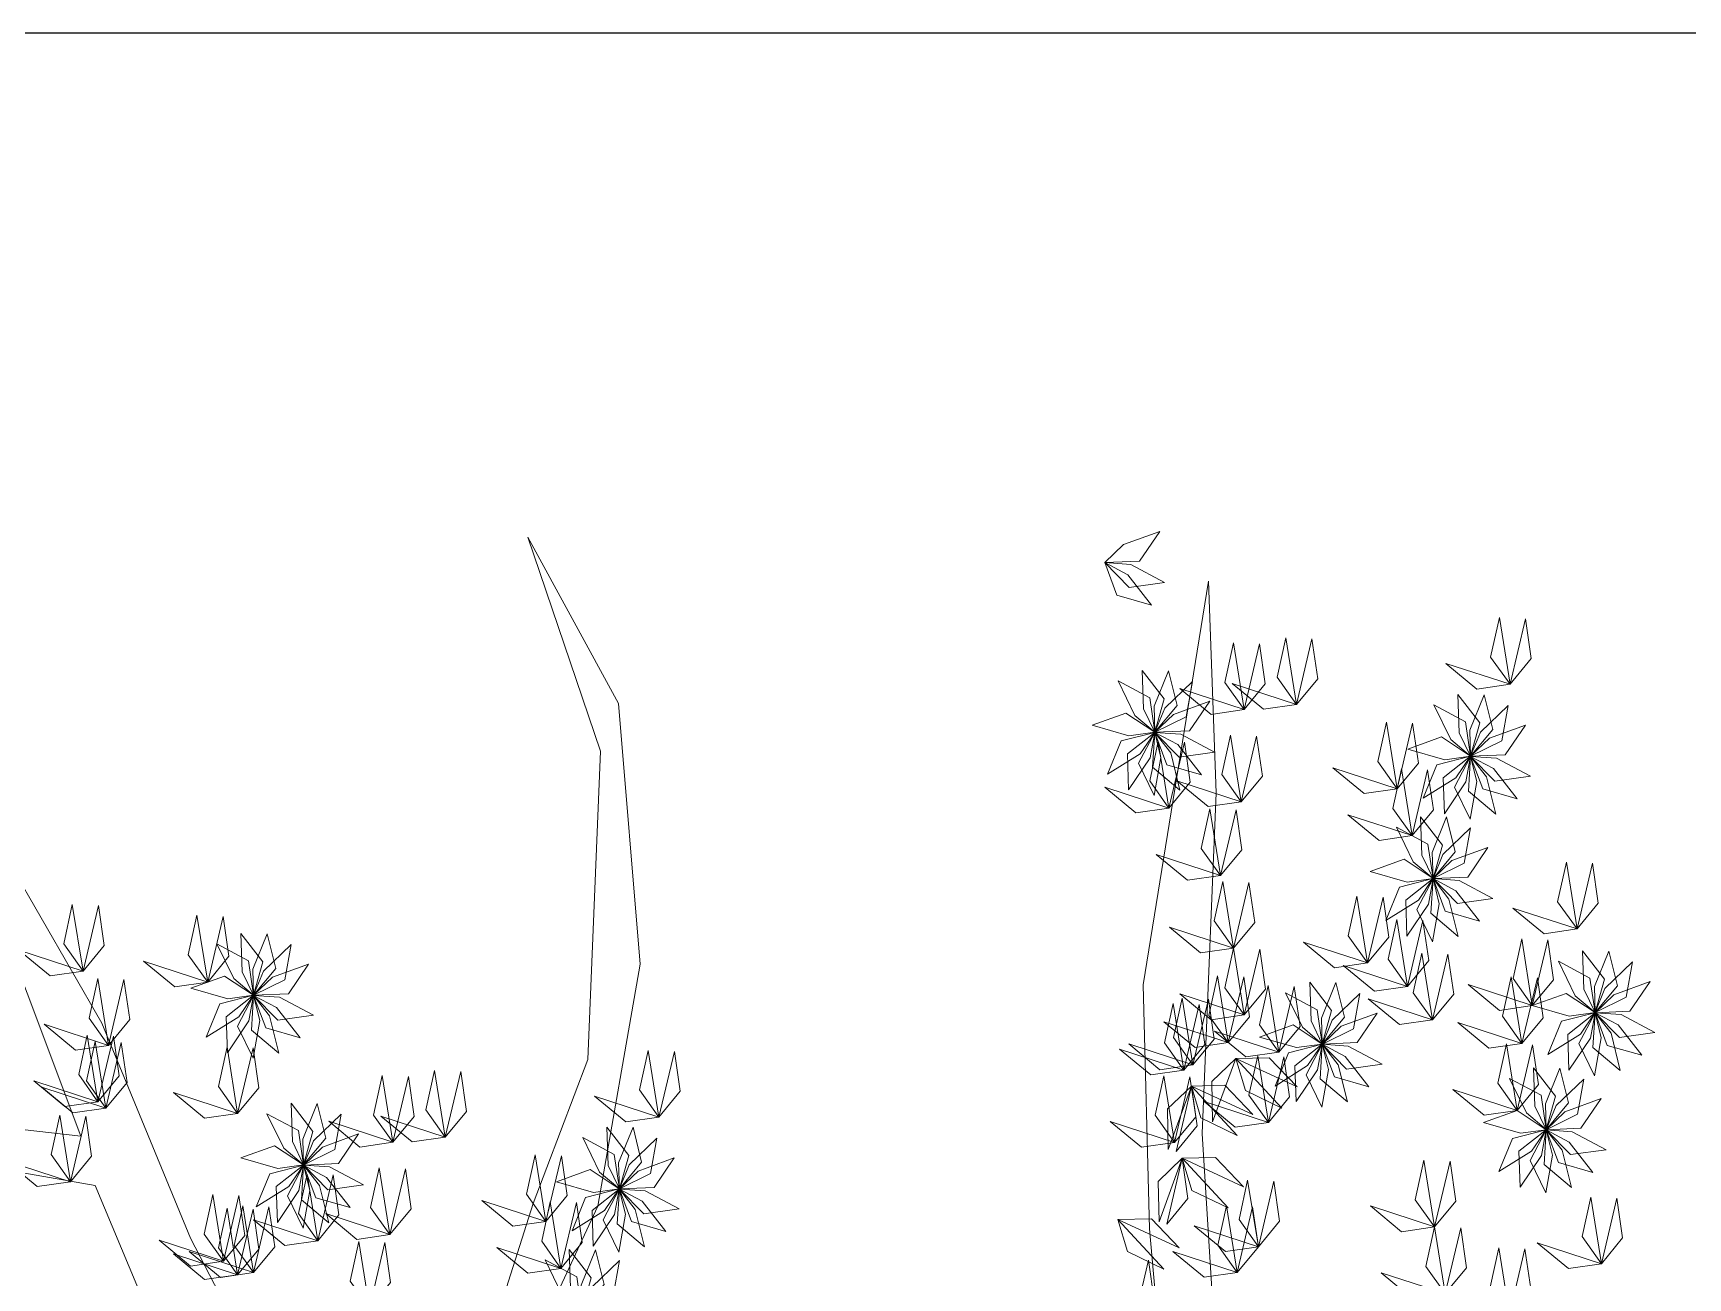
# Model space of a CAD drawing. Header units: inches. Extents: x -422522 to 22891, y -2973 to 414515.
# Drawn here: x 11243.6 to 11390.6, y 11130 to 11240.5 of the extents above; entities that cross this region are included whole.
import ezdxf

# ---------------------------------------------------------------- set-up
doc = ezdxf.new("R2010")
doc.units = ezdxf.units.IN
doc.header["$MEASUREMENT"] = 0
doc.layers.get('0').update_dxf_attribs({"lineweight": 25})
doc.layers.add('ARREDAMENTO', color=8, linetype='Continuous', lineweight=18)

msp = doc.modelspace()

# ---------------------------------------------------------------- linework, layer by layer
msp.add_lwpolyline([(11055.56, 9240.52), (13055.56, 9240.52), (13055.56, 11240.52), (11055.56, 11240.52)], close=True)
at = {"layer": 'ARREDAMENTO', "lineweight": 0}
for points in [[(11343.65, 11196.26), (11340.44, 11195.09), (11338.78, 11193.5), (11341.86, 11193.62), (11343.65, 11196.26)], [(11342.91, 11189.71), (11340.81, 11192.4), (11338.77, 11193.49), (11339.85, 11190.6), (11342.91, 11189.71)], [(11344.09, 11191.72), (11341.08, 11193.32), (11338.78, 11193.49), (11340.93, 11191.28), (11344.09, 11191.72)], [(11374.76, 11182.68), (11373.04, 11185.09), (11373.81, 11188.6), (11374.76, 11182.68)], [(11374.76, 11182.68), (11376.64, 11184.96), (11376.13, 11188.51), (11374.76, 11182.68)], [(11351.14, 11180.44), (11349.43, 11182.85), (11350.2, 11186.36), (11351.14, 11180.44)], [(11351.14, 11180.44), (11353.03, 11182.72), (11352.52, 11186.28), (11351.14, 11180.44)], [(11355.79, 11180.89), (11354.07, 11183.3), (11354.84, 11186.81), (11355.79, 11180.89)], [(11355.79, 11180.89), (11357.68, 11183.17), (11357.17, 11186.72), (11355.79, 11180.89)], [(11374.76, 11182.68), (11371.82, 11182.25), (11369.06, 11184.54), (11374.76, 11182.68)], [(11339.96, 11182.98), (11341.45, 11179.91), (11343.21, 11178.42), (11342.76, 11181.48), (11339.96, 11182.98)], [(11342.09, 11183.91), (11342.21, 11180.5), (11343.22, 11178.42), (11344.05, 11181.39), (11342.09, 11183.91)], [(11344.43, 11183.89), (11343.15, 11180.73), (11343.22, 11178.42), (11345.19, 11180.8), (11344.43, 11183.89)], [(11346.55, 11182.92), (11344.1, 11180.56), (11343.22, 11178.42), (11345.99, 11179.79), (11346.55, 11182.92)], [(11355.79, 11180.89), (11352.86, 11180.46), (11350.09, 11182.75), (11355.79, 11180.89)], [(11351.14, 11180.44), (11348.21, 11180.01), (11345.44, 11182.3), (11351.14, 11180.44)], [(11370.13, 11181.78), (11370.25, 11178.38), (11371.26, 11176.3), (11372.09, 11179.27), (11370.13, 11181.78)], [(11372.46, 11181.76), (11371.19, 11178.6), (11371.26, 11176.3), (11373.23, 11178.67), (11372.46, 11181.76)], [(11337.65, 11179.05), (11340.92, 11178.11), (11343.21, 11178.42), (11340.64, 11180.13), (11337.65, 11179.05)], [(11348.09, 11181.18), (11344.89, 11180.01), (11343.22, 11178.42), (11346.31, 11178.54), (11348.09, 11181.18)], [(11368, 11180.85), (11369.49, 11177.79), (11371.25, 11176.3), (11370.8, 11179.35), (11368, 11180.85)], [(11374.59, 11180.8), (11372.13, 11178.43), (11371.26, 11176.3), (11374.02, 11177.67), (11374.59, 11180.8)], [(11339.02, 11174.7), (11341.91, 11176.51), (11343.21, 11178.41), (11340.22, 11177.65), (11339.02, 11174.7)], [(11340.89, 11173.31), (11342.8, 11176.14), (11343.21, 11178.41), (11340.79, 11176.49), (11340.89, 11173.31)], [(11343.17, 11172.81), (11343.76, 11176.17), (11343.21, 11178.41), (11341.78, 11175.67), (11343.17, 11172.81)], [(11345.45, 11173.28), (11344.63, 11176.58), (11343.21, 11178.41), (11343.02, 11175.33), (11345.45, 11173.28)], [(11347.35, 11174.63), (11345.25, 11177.32), (11343.22, 11178.41), (11344.29, 11175.52), (11347.35, 11174.63)], [(11348.53, 11176.64), (11345.52, 11178.24), (11343.22, 11178.41), (11345.38, 11176.21), (11348.53, 11176.64)], [(11364.74, 11173.41), (11363.02, 11175.82), (11363.79, 11179.33), (11364.74, 11173.41)], [(11364.74, 11173.41), (11366.62, 11175.69), (11366.11, 11179.24), (11364.74, 11173.41)], [(11376.13, 11179.05), (11372.93, 11177.89), (11371.26, 11176.29), (11374.34, 11176.42), (11376.13, 11179.05)], [(11344.47, 11171.69), (11342.76, 11174.11), (11343.52, 11177.61), (11344.47, 11171.69)], [(11344.47, 11171.69), (11346.36, 11173.98), (11345.85, 11177.53), (11344.47, 11171.69)], [(11350.89, 11172.24), (11349.17, 11174.66), (11349.94, 11178.16), (11350.89, 11172.24)], [(11350.89, 11172.24), (11352.77, 11174.53), (11352.26, 11178.08), (11350.89, 11172.24)], [(11365.68, 11176.92), (11368.96, 11175.98), (11371.25, 11176.3), (11368.68, 11178), (11365.68, 11176.92)], [(11367.06, 11172.57), (11369.95, 11174.38), (11371.25, 11176.29), (11368.26, 11175.52), (11367.06, 11172.57)], [(11368.93, 11171.19), (11370.84, 11174.02), (11371.25, 11176.29), (11368.83, 11174.37), (11368.93, 11171.19)], [(11371.21, 11170.69), (11371.8, 11174.04), (11371.25, 11176.28), (11369.82, 11173.55), (11371.21, 11170.69)], [(11373.49, 11171.15), (11372.67, 11174.46), (11371.25, 11176.28), (11371.06, 11173.2), (11373.49, 11171.15)], [(11375.39, 11172.51), (11373.29, 11175.19), (11371.26, 11176.28), (11372.33, 11173.39), (11375.39, 11172.51)], [(11376.57, 11174.52), (11373.56, 11176.12), (11371.26, 11176.28), (11373.42, 11174.08), (11376.57, 11174.52)], [(11350.89, 11172.24), (11347.95, 11171.82), (11345.18, 11174.1), (11350.89, 11172.24)], [(11364.74, 11173.41), (11361.8, 11172.98), (11359.03, 11175.27), (11364.74, 11173.41)], [(11366.07, 11169.24), (11364.35, 11171.65), (11365.12, 11175.16), (11366.07, 11169.24)], [(11366.07, 11169.24), (11367.96, 11171.52), (11367.44, 11175.07), (11366.07, 11169.24)], [(11344.47, 11171.69), (11341.54, 11171.27), (11338.77, 11173.55), (11344.47, 11171.69)], [(11349.05, 11165.69), (11347.34, 11168.11), (11348.1, 11171.61), (11349.05, 11165.69)], [(11349.05, 11165.69), (11350.94, 11167.98), (11350.43, 11171.53), (11349.05, 11165.69)], [(11366.07, 11169.24), (11363.13, 11168.81), (11360.37, 11171.1), (11366.07, 11169.24)], [(11364.67, 11169.99), (11366.16, 11166.92), (11367.92, 11165.43), (11367.47, 11168.49), (11364.67, 11169.99)], [(11366.8, 11170.92), (11366.92, 11167.51), (11367.93, 11165.43), (11368.76, 11168.4), (11366.8, 11170.92)], [(11369.13, 11170.9), (11367.86, 11167.74), (11367.93, 11165.43), (11369.89, 11167.81), (11369.13, 11170.9)], [(11371.25, 11169.93), (11368.8, 11167.56), (11367.93, 11165.43), (11370.69, 11166.8), (11371.25, 11169.93)], [(11372.8, 11168.19), (11369.6, 11167.02), (11367.93, 11165.43), (11371.01, 11165.55), (11372.8, 11168.19)], [(11349.05, 11165.69), (11346.12, 11165.27), (11343.35, 11167.55), (11349.05, 11165.69)], [(11362.35, 11166.06), (11365.63, 11165.12), (11367.92, 11165.43), (11365.35, 11167.14), (11362.35, 11166.06)], [(11380.71, 11160.95), (11378.99, 11163.37), (11379.76, 11166.87), (11380.71, 11160.95)], [(11380.71, 11160.95), (11382.6, 11163.24), (11382.09, 11166.79), (11380.71, 11160.95)], [(11350.21, 11159.24), (11348.49, 11161.66), (11349.26, 11165.16), (11350.21, 11159.24)], [(11363.73, 11161.71), (11366.62, 11163.51), (11367.91, 11165.42), (11364.93, 11164.66), (11363.73, 11161.71)], [(11365.6, 11160.32), (11367.51, 11163.15), (11367.92, 11165.42), (11365.5, 11163.5), (11365.6, 11160.32)], [(11367.88, 11159.82), (11368.47, 11163.18), (11367.92, 11165.42), (11366.49, 11162.68), (11367.88, 11159.82)], [(11370.16, 11160.29), (11369.34, 11163.59), (11367.92, 11165.42), (11367.73, 11162.34), (11370.16, 11160.29)], [(11372.06, 11161.64), (11369.96, 11164.33), (11367.93, 11165.42), (11369, 11162.53), (11372.06, 11161.64)], [(11373.24, 11163.65), (11370.23, 11165.25), (11367.93, 11165.42), (11370.09, 11163.21), (11373.24, 11163.65)], [(11350.21, 11159.24), (11352.1, 11161.53), (11351.58, 11165.08), (11350.21, 11159.24)], [(11362.11, 11157.93), (11360.39, 11160.35), (11361.16, 11163.85), (11362.11, 11157.93)], [(11362.11, 11157.93), (11364, 11160.22), (11363.49, 11163.77), (11362.11, 11157.93)], [(11248.04, 11157.2), (11246.33, 11159.62), (11247.09, 11163.12), (11248.04, 11157.2)], [(11248.04, 11157.2), (11249.93, 11159.49), (11249.42, 11163.04), (11248.04, 11157.2)], [(11380.71, 11160.95), (11377.78, 11160.53), (11375.01, 11162.81), (11380.71, 11160.95)], [(11259.11, 11156.23), (11257.39, 11158.65), (11258.16, 11162.16), (11259.11, 11156.23)], [(11259.11, 11156.23), (11261, 11158.52), (11260.49, 11162.07), (11259.11, 11156.23)], [(11350.21, 11159.24), (11347.27, 11158.82), (11344.51, 11161.1), (11350.21, 11159.24)], [(11365.65, 11155.85), (11363.93, 11158.27), (11364.7, 11161.78), (11365.65, 11155.85)], [(11365.65, 11155.85), (11367.54, 11158.14), (11367.02, 11161.69), (11365.65, 11155.85)], [(11259.93, 11159.62), (11261.42, 11156.56), (11263.18, 11155.07), (11262.73, 11158.12), (11259.93, 11159.62)], [(11262.06, 11160.55), (11262.18, 11157.15), (11263.19, 11155.07), (11264.02, 11158.04), (11262.06, 11160.55)], [(11264.39, 11160.53), (11263.12, 11157.37), (11263.19, 11155.07), (11265.16, 11157.44), (11264.39, 11160.53)], [(11266.52, 11159.57), (11264.06, 11157.2), (11263.19, 11155.07), (11265.96, 11156.44), (11266.52, 11159.57)], [(11351.16, 11153.32), (11349.44, 11155.73), (11350.21, 11159.24), (11351.16, 11153.32)], [(11362.11, 11157.93), (11359.18, 11157.51), (11356.41, 11159.79), (11362.11, 11157.93)], [(11376.74, 11154.15), (11375.03, 11156.56), (11375.8, 11160.07), (11376.74, 11154.15)], [(11376.74, 11154.15), (11378.63, 11156.43), (11378.12, 11159.98), (11376.74, 11154.15)], [(11248.04, 11157.2), (11245.11, 11156.78), (11242.34, 11159.06), (11248.04, 11157.2)], [(11259.11, 11156.23), (11256.18, 11155.81), (11253.41, 11158.09), (11259.11, 11156.23)], [(11268.06, 11157.82), (11264.86, 11156.66), (11263.19, 11155.06), (11266.28, 11155.19), (11268.06, 11157.82)], [(11351.16, 11153.32), (11353.04, 11155.6), (11352.53, 11159.16), (11351.16, 11153.32)], [(11367.87, 11152.88), (11366.16, 11155.29), (11366.92, 11158.8), (11367.87, 11152.88)], [(11367.87, 11152.88), (11369.76, 11155.16), (11369.25, 11158.72), (11367.87, 11152.88)], [(11379.06, 11158.08), (11380.55, 11155.01), (11382.31, 11153.52), (11381.86, 11156.57), (11379.06, 11158.08)], [(11381.19, 11159.01), (11381.31, 11155.6), (11382.32, 11153.52), (11383.15, 11156.49), (11381.19, 11159.01)], [(11383.52, 11158.99), (11382.25, 11155.83), (11382.32, 11153.52), (11384.29, 11155.9), (11383.52, 11158.99)], [(11385.64, 11158.02), (11383.19, 11155.65), (11382.32, 11153.52), (11385.08, 11154.89), (11385.64, 11158.02)], [(11250.3, 11150.61), (11248.58, 11153.03), (11249.35, 11156.54), (11250.3, 11150.61)], [(11250.3, 11150.61), (11252.19, 11152.9), (11251.67, 11156.45), (11250.3, 11150.61)], [(11257.62, 11155.69), (11260.89, 11154.75), (11263.18, 11155.07), (11260.61, 11156.77), (11257.62, 11155.69)], [(11349.73, 11150.85), (11348.01, 11153.27), (11348.78, 11156.78), (11349.73, 11150.85)], [(11349.73, 11150.85), (11351.62, 11153.14), (11351.11, 11156.69), (11349.73, 11150.85)], [(11365.65, 11155.85), (11362.72, 11155.43), (11359.95, 11157.71), (11365.65, 11155.85)], [(11375.82, 11150.77), (11374.1, 11153.19), (11374.87, 11156.7), (11375.82, 11150.77)], [(11375.82, 11150.77), (11377.71, 11153.06), (11377.19, 11156.61), (11375.82, 11150.77)], [(11258.99, 11151.34), (11261.88, 11153.15), (11263.18, 11155.06), (11260.19, 11154.29), (11258.99, 11151.34)], [(11260.86, 11149.96), (11262.77, 11152.79), (11263.18, 11155.06), (11260.76, 11153.14), (11260.86, 11149.96)], [(11263.14, 11149.46), (11263.73, 11152.81), (11263.18, 11155.05), (11261.75, 11152.32), (11263.14, 11149.46)], [(11265.42, 11149.92), (11264.6, 11153.23), (11263.18, 11155.05), (11262.99, 11151.97), (11265.42, 11149.92)], [(11267.32, 11151.28), (11265.22, 11153.96), (11263.19, 11155.05), (11264.26, 11152.16), (11267.32, 11151.28)], [(11268.5, 11153.29), (11265.49, 11154.89), (11263.19, 11155.05), (11265.35, 11152.85), (11268.5, 11153.29)], [(11351.16, 11153.32), (11348.22, 11152.89), (11345.45, 11155.18), (11351.16, 11153.32)], [(11354.23, 11150.01), (11352.51, 11152.43), (11353.28, 11155.93), (11354.23, 11150.01)], [(11354.23, 11150.01), (11356.11, 11152.3), (11355.6, 11155.85), (11354.23, 11150.01)], [(11354.83, 11155.28), (11356.32, 11152.22), (11358.09, 11150.73), (11357.64, 11153.78), (11354.83, 11155.28)], [(11356.97, 11156.21), (11357.09, 11152.8), (11358.09, 11150.73), (11358.92, 11153.7), (11356.97, 11156.21)], [(11359.3, 11156.19), (11358.02, 11153.03), (11358.09, 11150.72), (11360.06, 11153.1), (11359.3, 11156.19)], [(11361.42, 11155.23), (11358.97, 11152.86), (11358.1, 11150.72), (11360.86, 11152.09), (11361.42, 11155.23)], [(11376.74, 11154.15), (11373.81, 11153.72), (11371.04, 11156.01), (11376.74, 11154.15)], [(11376.74, 11154.15), (11380.02, 11153.21), (11382.31, 11153.52), (11379.74, 11155.23), (11376.74, 11154.15)], [(11387.19, 11156.28), (11383.99, 11155.11), (11382.32, 11153.51), (11385.4, 11153.64), (11387.19, 11156.28)], [(11345.79, 11148.41), (11344.07, 11150.83), (11344.84, 11154.34), (11345.79, 11148.41)], [(11346.6, 11148.88), (11344.89, 11151.3), (11345.66, 11154.8), (11346.6, 11148.88)], [(11345.79, 11148.41), (11347.67, 11150.7), (11347.16, 11154.25), (11345.79, 11148.41)], [(11346.6, 11148.88), (11348.49, 11151.16), (11347.98, 11154.72), (11346.6, 11148.88)], [(11362.96, 11153.48), (11359.76, 11152.31), (11358.1, 11150.72), (11361.18, 11150.85), (11362.96, 11153.48)], [(11367.87, 11152.88), (11364.94, 11152.45), (11362.17, 11154.74), (11367.87, 11152.88)], [(11378.12, 11149.8), (11381.01, 11151.6), (11382.3, 11153.51), (11379.32, 11152.75), (11378.12, 11149.8)], [(11379.99, 11148.41), (11381.9, 11151.24), (11382.31, 11153.51), (11379.89, 11151.59), (11379.99, 11148.41)], [(11382.27, 11147.91), (11382.86, 11151.27), (11382.31, 11153.51), (11380.88, 11150.77), (11382.27, 11147.91)], [(11384.55, 11148.38), (11383.73, 11151.68), (11382.31, 11153.51), (11382.12, 11150.43), (11384.55, 11148.38)], [(11386.45, 11149.73), (11384.35, 11152.42), (11382.32, 11153.51), (11383.39, 11150.61), (11386.45, 11149.73)], [(11387.63, 11151.74), (11384.62, 11153.34), (11382.32, 11153.51), (11384.48, 11151.3), (11387.63, 11151.74)], [(11250.3, 11150.61), (11247.36, 11150.19), (11244.6, 11152.48), (11250.3, 11150.61)], [(11349.73, 11150.85), (11346.8, 11150.43), (11344.03, 11152.71), (11349.73, 11150.85)], [(11352.52, 11151.35), (11355.79, 11150.41), (11358.08, 11150.72), (11355.51, 11152.43), (11352.52, 11151.35)], [(11375.82, 11150.77), (11372.88, 11150.35), (11370.12, 11152.64), (11375.82, 11150.77)], [(11249.37, 11145.6), (11247.66, 11148.02), (11248.42, 11151.52), (11249.37, 11145.6)], [(11250.07, 11145.03), (11248.35, 11147.45), (11249.12, 11150.96), (11250.07, 11145.03)], [(11249.37, 11145.6), (11251.26, 11147.89), (11250.75, 11151.44), (11249.37, 11145.6)], [(11250.07, 11145.03), (11251.96, 11147.32), (11251.44, 11150.87), (11250.07, 11145.03)], [(11261.77, 11144.55), (11260.06, 11146.97), (11260.83, 11150.48), (11261.77, 11144.55)], [(11346.6, 11148.88), (11343.67, 11148.45), (11340.9, 11150.74), (11346.6, 11148.88)], [(11354.23, 11150.01), (11351.29, 11149.59), (11348.52, 11151.87), (11354.23, 11150.01)], [(11353.89, 11147), (11356.78, 11148.81), (11358.08, 11150.72), (11355.09, 11149.95), (11353.89, 11147)], [(11355.77, 11145.62), (11357.67, 11148.44), (11358.08, 11150.71), (11355.66, 11148.8), (11355.77, 11145.62)], [(11358.04, 11145.11), (11358.63, 11148.47), (11358.08, 11150.71), (11356.65, 11147.98), (11358.04, 11145.11)], [(11360.33, 11145.58), (11359.5, 11148.89), (11358.09, 11150.71), (11357.89, 11147.63), (11360.33, 11145.58)], [(11362.22, 11146.93), (11360.12, 11149.62), (11358.09, 11150.71), (11359.17, 11147.82), (11362.22, 11146.93)], [(11363.4, 11148.94), (11360.39, 11150.54), (11358.09, 11150.71), (11360.25, 11148.51), (11363.4, 11148.94)], [(11375.39, 11144.83), (11373.68, 11147.25), (11374.45, 11150.75), (11375.39, 11144.83)], [(11375.39, 11144.83), (11377.28, 11147.12), (11376.77, 11150.67), (11375.39, 11144.83)], [(11261.77, 11144.55), (11263.66, 11146.84), (11263.15, 11150.39), (11261.77, 11144.55)], [(11299.17, 11144.24), (11297.45, 11146.66), (11298.22, 11150.16), (11299.17, 11144.24)], [(11299.17, 11144.24), (11301.06, 11146.53), (11300.55, 11150.08), (11299.17, 11144.24)], [(11345.79, 11148.41), (11342.85, 11147.99), (11340.08, 11150.28), (11345.79, 11148.41)], [(11350.42, 11149.44), (11348.27, 11147.4), (11348.35, 11143.81), (11350.42, 11149.44)], [(11350.42, 11149.44), (11353.38, 11149.51), (11355.86, 11146.92), (11350.42, 11149.44)], [(11350.42, 11149.44), (11351.26, 11146.6), (11354.49, 11145.04), (11350.42, 11149.44)], [(11353.3, 11143.76), (11351.58, 11146.18), (11352.35, 11149.68), (11353.3, 11143.76)], [(11353.3, 11143.76), (11355.18, 11146.04), (11354.67, 11149.6), (11353.3, 11143.76)], [(11275.56, 11142), (11273.84, 11144.42), (11274.61, 11147.93), (11275.56, 11142)], [(11275.56, 11142), (11277.45, 11144.29), (11276.93, 11147.84), (11275.56, 11142)], [(11280.2, 11142.45), (11278.49, 11144.87), (11279.26, 11148.38), (11280.2, 11142.45)], [(11280.2, 11142.45), (11282.09, 11144.74), (11281.58, 11148.29), (11280.2, 11142.45)], [(11344.97, 11141.99), (11343.25, 11144.4), (11344.02, 11147.91), (11344.97, 11141.99)], [(11344.97, 11141.99), (11343.25, 11144.4), (11344.02, 11147.91), (11344.97, 11141.99)], [(11344.97, 11141.99), (11346.85, 11144.27), (11346.34, 11147.82), (11344.97, 11141.99)], [(11344.97, 11141.99), (11346.85, 11144.27), (11346.34, 11147.82), (11344.97, 11141.99)], [(11374.71, 11147.68), (11376.21, 11144.61), (11377.97, 11143.13), (11377.52, 11146.18), (11374.71, 11147.68)], [(11376.85, 11148.61), (11376.97, 11145.2), (11377.97, 11143.13), (11378.8, 11146.1), (11376.85, 11148.61)], [(11379.18, 11148.59), (11377.9, 11145.43), (11377.98, 11143.12), (11379.94, 11145.5), (11379.18, 11148.59)], [(11381.3, 11147.62), (11378.85, 11145.26), (11377.98, 11143.12), (11380.74, 11144.49), (11381.3, 11147.62)], [(11249.37, 11145.6), (11246.44, 11145.18), (11243.67, 11147.46), (11249.37, 11145.6)], [(11250.07, 11145.03), (11247.14, 11144.61), (11244.37, 11146.89), (11250.07, 11145.03)], [(11261.77, 11144.55), (11258.84, 11144.13), (11256.07, 11146.41), (11261.77, 11144.55)], [(11299.17, 11144.24), (11296.24, 11143.82), (11293.47, 11146.1), (11299.17, 11144.24)], [(11346.47, 11147), (11344.33, 11144.96), (11344.41, 11141.37), (11346.47, 11147)], [(11345.1, 11141.17), (11346.98, 11143.45), (11346.47, 11147), (11345.1, 11141.17)], [(11346.47, 11147), (11349.43, 11147.08), (11351.91, 11144.48), (11346.47, 11147)], [(11346.47, 11147), (11347.31, 11144.16), (11350.54, 11142.6), (11346.47, 11147)], [(11375.39, 11144.83), (11372.46, 11144.41), (11369.69, 11146.69), (11375.39, 11144.83)], [(11264.37, 11144.54), (11265.87, 11141.48), (11267.63, 11139.99), (11267.18, 11143.04), (11264.37, 11144.54)], [(11266.51, 11145.47), (11266.63, 11142.07), (11267.63, 11139.99), (11268.46, 11142.96), (11266.51, 11145.47)], [(11268.84, 11145.45), (11267.56, 11142.29), (11267.63, 11139.99), (11269.6, 11142.37), (11268.84, 11145.45)], [(11353.3, 11143.76), (11350.36, 11143.34), (11347.6, 11145.62), (11353.3, 11143.76)], [(11372.4, 11143.75), (11375.68, 11142.81), (11377.96, 11143.12), (11375.39, 11144.83), (11372.4, 11143.75)], [(11382.85, 11145.88), (11379.64, 11144.71), (11377.98, 11143.12), (11381.06, 11143.25), (11382.85, 11145.88)], [(11246.92, 11138.49), (11245.2, 11140.91), (11245.97, 11144.41), (11246.92, 11138.49)], [(11246.92, 11138.49), (11248.8, 11140.77), (11248.29, 11144.33), (11246.92, 11138.49)], [(11270.96, 11144.49), (11268.51, 11142.12), (11267.64, 11139.99), (11270.4, 11141.36), (11270.96, 11144.49)], [(11275.56, 11142), (11272.62, 11141.58), (11269.86, 11143.87), (11275.56, 11142)], [(11280.2, 11142.45), (11277.27, 11142.03), (11274.5, 11144.31), (11280.2, 11142.45)], [(11294.55, 11143.35), (11294.67, 11139.94), (11295.67, 11137.87), (11296.5, 11140.84), (11294.55, 11143.35)], [(11296.88, 11143.33), (11295.6, 11140.17), (11295.67, 11137.86), (11297.64, 11140.24), (11296.88, 11143.33)], [(11344.97, 11141.99), (11342.03, 11141.56), (11339.26, 11143.85), (11344.97, 11141.99)], [(11344.97, 11141.99), (11342.03, 11141.56), (11339.26, 11143.85), (11344.97, 11141.99)], [(11373.78, 11139.4), (11376.67, 11141.21), (11377.96, 11143.11), (11374.97, 11142.35), (11373.78, 11139.4)], [(11375.65, 11138.02), (11377.56, 11140.84), (11377.96, 11143.11), (11375.55, 11141.2), (11375.65, 11138.02)], [(11377.93, 11137.51), (11378.52, 11140.87), (11377.97, 11143.11), (11376.54, 11140.38), (11377.93, 11137.51)], [(11380.21, 11137.98), (11379.38, 11141.29), (11377.97, 11143.11), (11377.78, 11140.03), (11380.21, 11137.98)], [(11382.11, 11139.33), (11380.01, 11142.02), (11377.97, 11143.11), (11379.05, 11140.22), (11382.11, 11139.33)], [(11383.29, 11141.34), (11380.28, 11142.94), (11377.98, 11143.11), (11380.14, 11140.91), (11383.29, 11141.34)], [(11262.06, 11140.61), (11265.34, 11139.67), (11267.62, 11139.99), (11265.05, 11141.69), (11262.06, 11140.61)], [(11272.51, 11142.74), (11269.3, 11141.58), (11267.64, 11139.98), (11270.72, 11140.11), (11272.51, 11142.74)], [(11292.41, 11142.42), (11293.9, 11139.36), (11295.67, 11137.87), (11295.22, 11140.92), (11292.41, 11142.42)], [(11299, 11142.37), (11296.55, 11140), (11295.68, 11137.86), (11298.44, 11139.23), (11299, 11142.37)], [(11246.92, 11138.49), (11243.98, 11138.06), (11241.21, 11140.35), (11246.92, 11138.49)], [(11289.15, 11134.97), (11287.43, 11137.39), (11288.2, 11140.89), (11289.15, 11134.97)], [(11289.15, 11134.97), (11291.04, 11137.26), (11290.52, 11140.81), (11289.15, 11134.97)], [(11300.54, 11140.62), (11297.34, 11139.45), (11295.68, 11137.86), (11298.76, 11137.99), (11300.54, 11140.62)], [(11345.65, 11140.58), (11343.51, 11138.53), (11343.59, 11134.94), (11345.65, 11140.58)], [(11344.28, 11134.74), (11346.16, 11137.02), (11345.65, 11140.58), (11344.28, 11134.74)], [(11345.65, 11140.58), (11348.61, 11140.65), (11351.09, 11138.05), (11345.65, 11140.58)], [(11345.65, 11140.58), (11346.49, 11137.73), (11349.72, 11136.17), (11345.65, 11140.58)], [(11368.06, 11134.48), (11366.34, 11136.9), (11367.11, 11140.41), (11368.06, 11134.48)], [(11368.06, 11134.48), (11369.95, 11136.77), (11369.43, 11140.32), (11368.06, 11134.48)], [(11263.43, 11136.27), (11266.32, 11138.07), (11267.62, 11139.98), (11264.63, 11139.21), (11263.43, 11136.27)], [(11265.31, 11134.88), (11267.21, 11137.71), (11267.62, 11139.98), (11265.2, 11138.06), (11265.31, 11134.88)], [(11267.58, 11134.38), (11268.18, 11137.73), (11267.62, 11139.97), (11266.2, 11137.24), (11267.58, 11134.38)], [(11268.89, 11133.26), (11267.17, 11135.68), (11267.94, 11139.18), (11268.89, 11133.26)], [(11269.87, 11134.84), (11269.04, 11138.15), (11267.63, 11139.97), (11267.43, 11136.89), (11269.87, 11134.84)], [(11271.76, 11136.2), (11269.67, 11138.88), (11267.63, 11139.97), (11268.71, 11137.08), (11271.76, 11136.2)], [(11272.95, 11138.21), (11269.94, 11139.81), (11267.64, 11139.98), (11269.79, 11137.77), (11272.95, 11138.21)], [(11268.89, 11133.26), (11270.77, 11135.55), (11270.26, 11139.1), (11268.89, 11133.26)], [(11275.3, 11133.81), (11273.58, 11136.22), (11274.35, 11139.73), (11275.3, 11133.81)], [(11275.3, 11133.81), (11277.19, 11136.09), (11276.68, 11139.65), (11275.3, 11133.81)], [(11290.1, 11138.49), (11293.37, 11137.55), (11295.66, 11137.86), (11293.09, 11139.57), (11290.1, 11138.49)], [(11260.52, 11131.44), (11258.8, 11133.85), (11259.57, 11137.36), (11260.52, 11131.44)], [(11260.52, 11131.44), (11262.4, 11133.72), (11261.89, 11137.28), (11260.52, 11131.44)], [(11291.47, 11134.14), (11294.36, 11135.95), (11295.66, 11137.86), (11292.67, 11137.09), (11291.47, 11134.14)], [(11293.35, 11132.76), (11295.25, 11135.58), (11295.66, 11137.85), (11293.24, 11135.94), (11293.35, 11132.76)], [(11295.62, 11132.25), (11296.21, 11135.61), (11295.66, 11137.85), (11294.23, 11135.12), (11295.62, 11132.25)], [(11297.91, 11132.72), (11297.08, 11136.03), (11295.67, 11137.85), (11295.47, 11134.77), (11297.91, 11132.72)], [(11299.8, 11134.07), (11297.7, 11136.76), (11295.67, 11137.85), (11296.75, 11134.96), (11299.8, 11134.07)], [(11300.98, 11136.08), (11297.97, 11137.68), (11295.67, 11137.85), (11297.83, 11135.65), (11300.98, 11136.08)], [(11352.41, 11132.72), (11350.7, 11135.13), (11351.46, 11138.64), (11352.41, 11132.72)], [(11352.41, 11132.72), (11354.3, 11135), (11353.79, 11138.56), (11352.41, 11132.72)], [(11261.77, 11130.22), (11260.06, 11132.64), (11260.83, 11136.14), (11261.77, 11130.22)], [(11263.18, 11130.43), (11261.46, 11132.84), (11262.23, 11136.35), (11263.18, 11130.43)], [(11261.77, 11130.22), (11263.66, 11132.51), (11263.15, 11136.06), (11261.77, 11130.22)], [(11263.18, 11130.43), (11265.07, 11132.71), (11264.55, 11136.26), (11263.18, 11130.43)], [(11289.15, 11134.97), (11286.22, 11134.55), (11283.45, 11136.83), (11289.15, 11134.97)], [(11290.48, 11130.8), (11288.77, 11133.22), (11289.53, 11136.72), (11290.48, 11130.8)], [(11290.48, 11130.8), (11292.37, 11133.09), (11291.86, 11136.64), (11290.48, 11130.8)], [(11350.52, 11130.43), (11348.81, 11132.85), (11349.58, 11136.35), (11350.52, 11130.43)], [(11350.52, 11130.43), (11352.41, 11132.72), (11351.9, 11136.27), (11350.52, 11130.43)], [(11368.06, 11134.48), (11365.13, 11134.06), (11362.36, 11136.35), (11368.06, 11134.48)], [(11382.88, 11131.21), (11381.16, 11133.63), (11381.93, 11137.13), (11382.88, 11131.21)], [(11382.88, 11131.21), (11384.76, 11133.5), (11384.25, 11137.05), (11382.88, 11131.21)], [(11268.89, 11133.26), (11265.95, 11132.84), (11263.18, 11135.12), (11268.89, 11133.26)], [(11275.3, 11133.81), (11272.37, 11133.38), (11269.6, 11135.67), (11275.3, 11133.81)], [(11339.94, 11135.14), (11342.91, 11135.21), (11345.38, 11132.62), (11339.94, 11135.14)], [(11339.94, 11135.14), (11340.78, 11132.3), (11344.01, 11130.74), (11339.94, 11135.14)], [(11352.41, 11132.72), (11349.48, 11132.29), (11346.71, 11134.58), (11352.41, 11132.72)], [(11369.01, 11128.56), (11367.29, 11130.98), (11368.06, 11134.48), (11369.01, 11128.56)], [(11369.01, 11128.56), (11370.89, 11130.85), (11370.38, 11134.4), (11369.01, 11128.56)], [(11260.52, 11131.44), (11257.58, 11131.01), (11254.81, 11133.3), (11260.52, 11131.44)], [(11273.47, 11127.26), (11271.75, 11129.67), (11272.52, 11133.18), (11273.47, 11127.26)], [(11273.47, 11127.26), (11275.35, 11129.54), (11274.84, 11133.1), (11273.47, 11127.26)], [(11382.88, 11131.21), (11379.94, 11130.79), (11377.18, 11133.07), (11382.88, 11131.21)], [(11261.77, 11130.22), (11258.84, 11129.8), (11256.07, 11132.08), (11261.77, 11130.22)], [(11263.18, 11130.43), (11260.25, 11130), (11257.48, 11132.29), (11263.18, 11130.43)], [(11290.48, 11130.8), (11287.55, 11130.38), (11284.78, 11132.66), (11290.48, 11130.8)], [(11289.08, 11131.55), (11290.57, 11128.49), (11292.34, 11127), (11291.88, 11130.05), (11289.08, 11131.55)], [(11291.22, 11132.48), (11291.34, 11129.08), (11292.34, 11127), (11293.17, 11129.97), (11291.22, 11132.48)], [(11293.55, 11132.46), (11292.27, 11129.3), (11292.34, 11127), (11294.31, 11129.37), (11293.55, 11132.46)], [(11295.67, 11131.5), (11293.22, 11129.13), (11292.34, 11127), (11295.11, 11128.37), (11295.67, 11131.5)], [(11341.29, 11125.69), (11343.17, 11127.98), (11342.66, 11131.53), (11341.29, 11125.69)], [(11350.52, 11130.43), (11347.59, 11130.01), (11344.82, 11132.29), (11350.52, 11130.43)], [(11374.71, 11126.7), (11372.99, 11129.12), (11373.76, 11132.62), (11374.71, 11126.7)], [(11374.71, 11126.7), (11376.6, 11128.99), (11376.08, 11132.54), (11374.71, 11126.7)], [(11369.01, 11128.56), (11366.07, 11128.14), (11363.31, 11130.42), (11369.01, 11128.56)]]:
    msp.add_lwpolyline(points, dxfattribs=at)
at = {"layer": 'ARREDAMENTO', "linetype": 'Continuous', "lineweight": 0}
for points in [[(11285.85, 11119.34), (11293.76, 11136.33), (11297.53, 11157.82), (11295.59, 11180.99), (11287.54, 11195.75), (11293.98, 11176.73), (11292.86, 11149.36), (11288, 11136.57), (11283.03, 11120.9)], [(11350.03, 11100.84), (11347.42, 11142.79), (11348.66, 11173.04), (11347.98, 11191.83), (11342.19, 11155.99), (11342.74, 11134.32), (11345.71, 11101.01)], [(11268.27, 11112.84), (11257.57, 11133.48), (11249.7, 11152.57), (11233.53, 11180.65), (11247.84, 11142.54), (11227.74, 11144.81)], [(11227.62, 11141.93), (11249.11, 11138.16), (11258.31, 11116.14), (11285.35, 11071.74), (11300.21, 11011.97), (11299.88, 10968.69), (11260.52, 10958.76), (11211.83, 10967.97)]]:
    msp.add_lwpolyline(points, dxfattribs=at)

doc.saveas('drawing.dxf')
